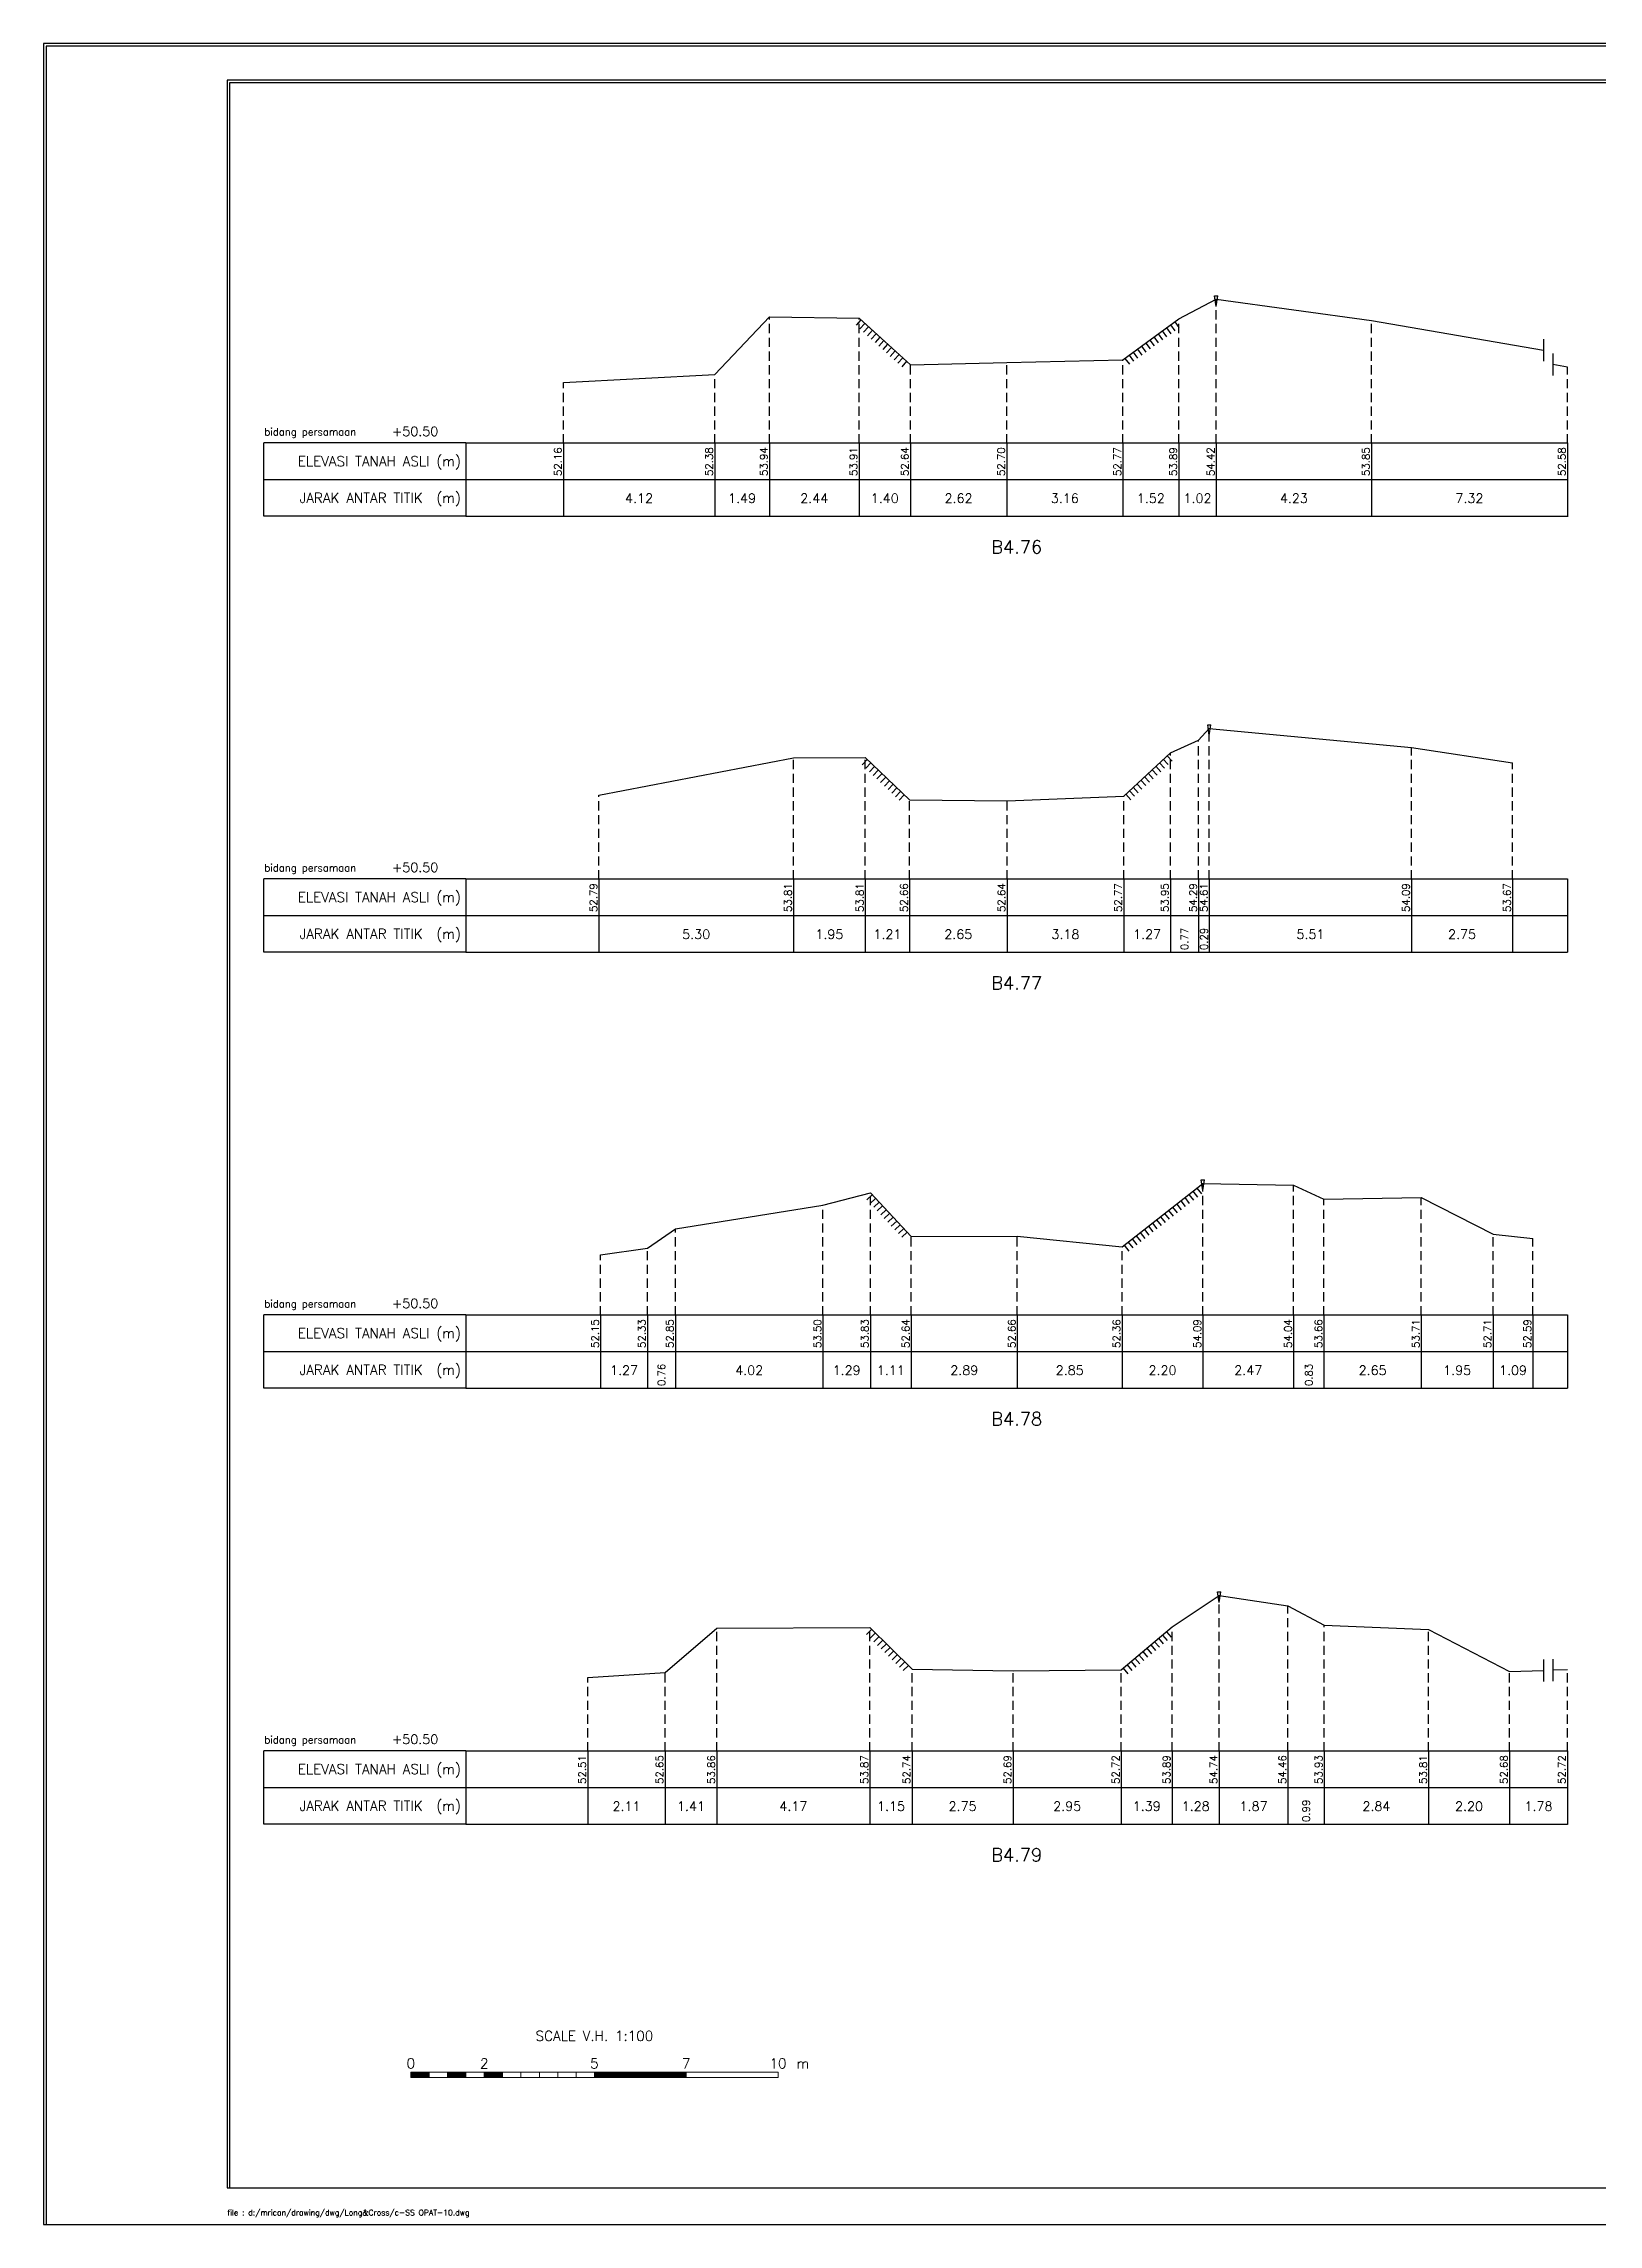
# Model space of a CAD drawing. Header units: inches. Extents: x -11 to 3175, y -842 to -783.
# Drawn here: x 769 to 811.3, y -842 to -782.6 of the extents above; entities that cross this region are included whole.
import ezdxf
from ezdxf.enums import TextEntityAlignment as Align

# ---------------------------------------------------------------- set-up
doc = ezdxf.new("R2010")
doc.units = ezdxf.units.IN
doc.header["$MEASUREMENT"] = 0
doc.linetypes.add('DASHED2', pattern=[0.375, 0.25, -0.125])
doc.layers.add('KOP', color=7, linetype='Continuous')
doc.layers.add('pelengkap', color=7, linetype='Continuous')
doc.styles.add('ARIAL', font='arial.ttf')
doc.styles.add('battang01', font='arial.ttf')
doc.styles.add('L100', font='simplex.shx', dxfattribs={"height": 0.254})
doc.styles.add('L140', font='simplex.shx', dxfattribs={"height": 0.356})
doc.styles.add('L60', font='simplex.shx', dxfattribs={"height": 0.152})
doc.styles.add('L80', font='simplex.shx', dxfattribs={"height": 0.203})
doc.styles.add('ROMANS-N', font='ROMANS.SHX', dxfattribs={"width": 0.8})
doc.styles.add('SONDU', font='arial.ttf')
doc.styles.get("Standard").update_dxf_attribs({"font": 'simplex.shx'})
doc.styles.add('STYLE1', font='arial.ttf', dxfattribs={"height": 0.2})

# ---------------------------------------------------------------- blocks, each defined once
blk = doc.blocks.new('kop')
at = {"layer": 'KOP'}
h = blk.add_hatch(color=3, dxfattribs=at)
h.paths.add_polyline_path([(609.87, 69.8), (591.81, 69.8), (591.81, 51.91), (609.87, 51.91)])
h.paths.add_polyline_path([(592.1, 52.25), (592.1, 69.5), (609.53, 69.5), (609.53, 52.25)], flags=16)
edge = h.paths.add_edge_path(flags=0)
edge.add_line((608.87, 52.91), (601.67, 52.91))
edge.add_ellipse((597.68, 52.92), major_axis=(2.82, 2.82), ratio=1, start_angle=314.84704, end_angle=495.15296)
edge.add_line((593.69, 52.91), (592.76, 52.91))
edge.add_line((592.76, 52.91), (592.76, 58.63))
edge.add_line((592.76, 58.63), (595.43, 58.63))
edge.add_ellipse((595.43, 63.37), major_axis=(-3.35, 3.35), ratio=1, start_angle=135, end_angle=315)
edge.add_line((595.43, 68.11), (595.43, 68.84))
edge.add_line((595.43, 68.84), (601.65, 68.84))
edge.add_line((601.65, 68.84), (601.65, 58.59))
edge.add_ellipse((604.86, 58.63), major_axis=(2.26, 2.26), ratio=1, start_angle=135.57378, end_angle=315)
edge.add_line((608.06, 58.63), (608.87, 58.63))
edge.add_line((608.87, 58.63), (608.87, 52.91))
h = blk.add_hatch(dxfattribs=at)
h.set_pattern_fill('ANSI31', color=21)
h.paths.add_polyline_path([(609.53, 69.5), (592.1, 69.5), (592.1, 52.25), (609.53, 52.25)])
edge = h.paths.add_edge_path(flags=16)
edge.add_line((608.06, 58.63), (608.87, 58.63))
edge.add_line((608.87, 58.63), (608.87, 52.91))
edge.add_line((608.87, 52.91), (601.67, 52.91))
edge.add_ellipse((597.68, 52.92), major_axis=(-2.82, 2.82), ratio=1, start_angle=224.84704, end_angle=405.15296)
edge.add_line((593.69, 52.91), (592.76, 52.91))
edge.add_line((592.76, 52.91), (592.76, 58.63))
edge.add_line((592.76, 58.63), (595.43, 58.63))
edge.add_ellipse((595.43, 63.37), major_axis=(-3.35, 3.35), ratio=1, start_angle=135, end_angle=315)
edge.add_line((595.43, 68.11), (595.43, 68.84))
edge.add_line((595.43, 68.84), (601.65, 68.84))
edge.add_line((601.65, 68.84), (601.65, 58.59))
edge.add_ellipse((604.86, 58.63), major_axis=(-2.26, 2.26), ratio=1, start_angle=45.57378, end_angle=225)
h = blk.add_hatch(color=3, dxfattribs=at)
edge = h.paths.add_edge_path()
edge.add_line((601.65, 68.84), (595.43, 68.84))
edge.add_line((595.43, 68.84), (595.43, 68.11))
edge.add_ellipse((595.43, 63.37), major_axis=(-3.35, 3.35), ratio=1, start_angle=135, end_angle=315, ccw=False)
edge.add_line((595.43, 58.63), (592.76, 58.63))
edge.add_line((592.76, 58.63), (592.76, 52.91))
edge.add_line((592.76, 52.91), (593.69, 52.91))
edge.add_ellipse((597.68, 52.92), major_axis=(-2.82, 2.82), ratio=1, start_angle=-135.15296, end_angle=45.15296, ccw=False)
edge.add_line((601.67, 52.91), (608.87, 52.91))
edge.add_line((608.87, 52.91), (608.87, 58.63))
edge.add_line((608.87, 58.63), (608.06, 58.63))
edge.add_ellipse((604.86, 58.63), major_axis=(2.26, 2.26), ratio=1, start_angle=134.42622, end_angle=315, ccw=False)
edge.add_line((601.65, 58.66), (601.65, 68.84))
h = blk.add_hatch(dxfattribs=at)
h.set_pattern_fill('ANSI31', color=41)
h.paths.add_polyline_path([(595.59, 25.44), (591.99, 25.44), (591.99, 22.12), (595.59, 22.12)])
h.paths.add_polyline_path([(594.83, 23.8), (595.49, 22.51), (594.95, 22.51), (594.37, 23.59), (594.37, 22.51), (593.85, 22.51), (593.85, 24.73), (593.24, 22.51), (592.84, 22.51), (592.12, 25.05), (592.67, 25.05), (593.03, 23.54), (593.41, 25.05), (594.37, 25.05), (594.37, 23.99), (594.89, 25.05), (595.46, 25.05)], flags=16)
at = {"color": 2}
blk.add_lwpolyline([(-49.29, -9.99), (790.69, -9.99), (790.69, 583.29), (-49.29, 583.29)], close=True, dxfattribs=at)
at = {"color": 6}
blk.add_lwpolyline([(0.65, 0), (780.7, 0), (780.7, 573.3), (0.65, 573.3)], close=True, dxfattribs=at)
at = {"layer": 'KOP', "color": 5}
for p, q in [((590.8, 70.96), (590.8, 29.98)), ((590.8, 70.96), (780.7, 70.96)), ((400.9, 29.98), (400.9, 0)), ((400.9, 29.98), (590.8, 29.98)), ((590.8, 29.98), (590.8, 0))]:
    blk.add_line(p, q, dxfattribs=at)
at = {"layer": 'KOP', "color": 3}
for p, q in [((591.81, 69.8), (609.87, 69.8)), ((591.81, 51.91), (591.81, 69.8)), ((592.1, 69.5), (609.53, 69.5)), ((592.1, 52.25), (592.1, 69.5)), ((595.43, 68.84), (595.43, 68.11)), ((595.43, 68.84), (601.65, 68.84)), ((601.65, 58.59), (601.65, 68.84)), ((609.53, 69.5), (609.53, 52.25)), ((609.87, 69.8), (609.87, 51.91)), ((592.76, 52.91), (592.76, 58.63)), ((595.43, 58.63), (592.76, 58.63)), ((608.87, 58.63), (608.06, 58.63)), ((608.87, 58.63), (608.87, 52.91)), ((609.87, 51.91), (591.81, 51.91)), ((609.53, 52.25), (592.1, 52.25)), ((593.69, 52.91), (592.76, 52.91)), ((608.87, 52.91), (601.67, 52.91)), ((720.73, 43.98), (780.7, 43.98)), ((720.73, 36.98), (780.7, 36.98)), ((415.9, 29.98), (415.9, 0)), ((430.89, 29.98), (430.89, 0)), ((545.83, 29.98), (545.83, 0)), ((560.82, 29.98), (560.82, 0)), ((575.81, 29.98), (575.81, 0)), ((655.77, 29.98), (655.77, 11.99)), ((675.76, 29.98), (675.76, 0)), ((705.74, 29.98), (705.74, 0)), ((400.9, 24.99), (590.8, 24.99)), ((655.77, 23.99), (720.73, 23.99)), ((720.73, 23.99), (780.7, 23.99)), ((400.9, 19.99), (590.8, 19.99)), ((655.77, 17.99), (720.73, 17.99)), ((720.73, 17.99), (780.7, 17.99)), ((740.72, 17.99), (740.72, 0)), ((400.9, 14.99), (590.8, 14.99)), ((590.8, 6), (720.73, 6))]:
    blk.add_line(p, q, dxfattribs=at)
at = {"layer": 'KOP', "color": 4}
for p, q in [((610.79, 70.96), (610.79, 50.97)), ((720.73, 70.96), (720.73, 0)), ((590.8, 50.97), (720.73, 50.97)), ((720.73, 50.97), (780.7, 50.97)), ((590.8, 29.98), (720.73, 29.98)), ((720.73, 29.98), (780.7, 29.98)), ((590.8, 11.99), (720.73, 11.99))]:
    blk.add_line(p, q, dxfattribs=at)
at = {"layer": 'KOP', "color": 41}
blk.add_line((595.59, 22.12), (591.99, 22.12), dxfattribs=at)
for points in [[(591.99, 25.44), (595.59, 25.44)], [(592.12, 25.05), (592.67, 25.05)], [(592.12, 25.05), (592.84, 22.51)], [(592.2, 25.44), (592.42, 25.44)], [(592.63, 25.44), (592.84, 25.44)], [(592.67, 25.05), (593.03, 23.54), (593.41, 25.05)], [(593.05, 25.44), (593.26, 25.44)], [(593.24, 22.51), (593.85, 24.73)], [(593.41, 25.05), (594.37, 25.05)], [(593.48, 25.44), (593.69, 25.44)], [(593.85, 22.51), (593.85, 24.73)], [(593.9, 25.44), (594.11, 25.44)], [(594.32, 25.44), (594.53, 25.44)], [(594.37, 25.05), (594.37, 23.99)], [(594.37, 23.99), (594.89, 25.05)], [(594.75, 25.44), (594.96, 25.44)], [(594.83, 23.8), (595.46, 25.05)], [(594.83, 23.8), (595.49, 22.51)], [(594.89, 25.05), (595.46, 25.05)], [(595.17, 25.44), (595.38, 25.44)], [(592.84, 22.51), (593.24, 22.51)], [(593.85, 22.51), (594.37, 22.51)], [(594.95, 22.51), (594.37, 23.59)], [(594.37, 23.59), (594.37, 22.51)], [(594.95, 22.51), (595.49, 22.51)]]:
    blk.add_lwpolyline(points, dxfattribs=at)
at = {"layer": 'KOP', "color": 42}
for points in [[(592.2, 29.11), (592.2, 25.44)], [(592.54, 29.11), (592.54, 25.44)], [(592.96, 29.11), (592.96, 25.44)], [(593.38, 29.11), (593.38, 25.44)], [(593.81, 29.11), (593.81, 25.44)], [(594.23, 29.11), (594.23, 25.44)], [(594.65, 29.11), (594.65, 25.44)], [(595.08, 29.11), (595.08, 25.44)], [(595.5, 29.11), (595.5, 25.44)]]:
    blk.add_lwpolyline(points, dxfattribs=at)
at = {"layer": 'KOP', "color": 3}
for centre, major_axis, start_param, end_param in [((595.43, 63.37), (-3.35, 3.35), 2.356194, 5.497787), ((597.68, 52.92), (-2.82, 2.82), 3.924321, 7.071253), ((604.86, 58.63), (-2.26, 2.26), 0.785398, 3.926991)]:
    blk.add_ellipse(centre, major_axis=major_axis, ratio=1, start_param=start_param, end_param=end_param, dxfattribs=at)
at = {"layer": 'KOP', "color": 5, "style": 'SONDU'}
for s, height, width, p, p2 in [('MINISTRY OF PUBLIC WORKS AND HOUSING', 3.4982, 0.971049, (612.49, 65.4), (715.58, 65.4)), ('DIRECTORATE GENERAL OF WATER RESOURCES', 2.7485, 1.100714, (612.33, 60.62), (715.42, 60.62)), ('DIRECTORATE OF IRRIGATION AND LOWLAND', 1.9989, 1.638753, (612.52, 56.15), (715.75, 56.15))]:
    blk.add_text(s, height=height, dxfattribs=dict(at, width=width)).set_placement(p, p2, align=Align.FIT)
at = {"layer": 'KOP', "color": 3, "style": 'ROMANS-N', "width": 1.832261}
blk.add_text('Jalan Pattimura No. 20 Kebayoran Baru, Jakarta Selatan', height=1.2493, dxfattribs=at).set_placement((612.79, 53.07), (715.58, 53.07), align=Align.FIT)
at = {"layer": 'KOP', "color": 5, "style": 'ARIAL'}
blk.add_text('Subject:', height=3.252, dxfattribs=at).set_placement((593.75, 45.87))
at = {"layer": 'KOP', "color": 3}
for s, height, style, p in [('Scheme', 1.999, 'battang01', (722.75, 46.66)), (':', 2, 'battang01', (740.37, 46.56)), ('D.I MRICAN', 1.999, 'battang01', (742.66, 46.66)), ('District', 1.999, 'battang01', (722.68, 39.97)), ('KEDIRI', 1.999, 'battang01', (742.66, 39.66)), (':', 2, 'battang01', (740.38, 39.87)), ('Province', 1.999, 'battang01', (722.75, 32.66)), (':', 2, 'battang01', (740.37, 32.57)), ('EAST JAVA', 1.999, 'battang01', (742.66, 32.66)), ('Prepared by', 1.9989, 'battang01', (657.14, 25.79)), ('No. of Sheet ', 1.9989, 'battang01', (722.52, 26.68)), (':', 2, 'battang01', (740.38, 25.62)), ('in joint venture with:', 1.2493, 'SONDU', (597.56, 21.07)), ('Checked by', 1.999, 'battang01', (657.14, 19.79)), ('Register', 1.999, 'battang01', (722.52, 20.02)), (':', 2, 'battang01', (740.36, 19.92)), ('Team Leader', 1.9989, 'battang01', (657.14, 13.79)), ('Yoo, Kang-Keun', 1.9989, 'battang01', (677.26, 13.79)), ('Date :', 1.999, 'battang01', (722.52, 13.49)), ('No. of Contract :', 1.9989, 'battang01', (743.52, 13.49)), ('No.', 2, 'STYLE1', (404.73, 6.99)), ('Date', 2, 'STYLE1', (417.78, 6.99)), ('Revised', 2, 'STYLE1', (483.04, 7.17)), ('Drawn', 2, 'STYLE1', (550.92, 7.18)), ('Checked', 2, 'STYLE1', (562.62, 7.11)), ('Approv.', 2, 'STYLE1', (578.86, 7.21)), ('Acknowledge by', 1.9989, 'battang01', (592.18, 7.8)), (':', 2, 'battang01', (612.76, 7.81)), ('Approved by', 1.9989, 'battang01', (592.18, 1.8)), (':', 2, 'battang01', (612.81, 1.77)), ('Directorate of Irrigations and Lowlands', 1.9989, 'battang01', (614.08, 1.59))]:
    blk.add_text(s, height=height, dxfattribs=dict(at, style=style)).set_placement(p)
at = {"layer": 'KOP', "color": 6, "style": 'SONDU'}
blk.add_text('PT. VIRAMA KARYA (Persero)', height=2.5809, dxfattribs=at).set_placement((597.36, 26.15))
at = {"layer": 'KOP', "color": 42, "style": 'SONDU'}
blk.add_text('VIRAMA', height=0.942, dxfattribs=at).set_placement((591.3, 21.04))
at = {"layer": 'KOP', "color": 4, "style": 'SONDU'}
for s, p in [('Korean Rural Community Corporation', (592.02, 18.86)), ('PT. Wiratman', (592.02, 16.86)), ('PT. Terasis Erojaya', (591.94, 12.59)), ('PT. Tuah Agung Anugrah', (592, 14.73))]:
    blk.add_text(s, height=1.4992, dxfattribs=at).set_placement(p)
at = {"layer": 'KOP', "color": 3, "insert": (719.86, 60.77), "char_height": 2.4987, "width": 61.4394, "attachment_point": 4, "style": 'SONDU'}
blk.add_mtext('\\pi1.9124;Project Preparation Consultant (PPC)\\P\\pi3.0493;Firm For Develompent of the Mrican \\P\\pi7.7731;Irrigation System In East Java', dxfattribs=at)
at = {"layer": 'KOP', "color": 2, "insert": (597.57, 24.25), "char_height": 0.9995, "width": 48.7181, "attachment_point": 1, "style": 'SONDU'}
blk.add_mtext('Jl. Hang Tuah Raya No.26, Kebayoran Baru Jakarta Selatan 12120 Indonesia', dxfattribs=at)
blk = doc.blocks.new('*X6')
at = {"color": 0}
for p, q in [((20000, 6250), (25000, 6250)), ((20000, 6200), (25000, 6200)), ((20000, 6150), (25000, 6150)), ((20000, 6100), (25000, 6100)), ((20000, 6050), (25000, 6050))]:
    blk.add_line(p, q, dxfattribs=at)
blk = doc.blocks.new('*X5')
at = {"color": 0}
for p, q in [((14000, 6250), (15000, 6250)), ((14000, 6200), (15000, 6200)), ((14000, 6150), (15000, 6150)), ((14000, 6100), (15000, 6100)), ((14000, 6050), (15000, 6050))]:
    blk.add_line(p, q, dxfattribs=at)
blk = doc.blocks.new('*X3')
at = {"color": 0}
for p, q in [((10000, 6250), (11000, 6250)), ((10000, 6200), (11000, 6200)), ((10000, 6150), (11000, 6150)), ((10000, 6100), (11000, 6100)), ((10000, 6050), (11000, 6050))]:
    blk.add_line(p, q, dxfattribs=at)
blk = doc.blocks.new('*X4')
at = {"color": 0}
for p, q in [((12000, 6250), (13000, 6250)), ((12000, 6200), (13000, 6200)), ((12000, 6150), (13000, 6150)), ((12000, 6100), (13000, 6100)), ((12000, 6050), (13000, 6050))]:
    blk.add_line(p, q, dxfattribs=at)
blk = doc.blocks.new('c100')
at = {"color": 2}
blk.add_lwpolyline([(-5, -1), (79.1, -1), (79.1, 58.4), (-5, 58.4)], close=True, dxfattribs=at)
at = {"color": 6}
blk.add_lwpolyline([(0, 0), (78.1, 0), (78.1, 57.4), (0, 57.4)], close=True, dxfattribs=at)
at = {"color": 3, "lineweight": 0}
for points in [[(5, 3), (5.5, 3), (5.5, 3.15), (5, 3.15)], [(5.5, 3), (6, 3), (6, 3.15), (5.5, 3.15)], [(6, 3), (6.5, 3), (6.5, 3.15), (6, 3.15)], [(6.5, 3), (7, 3), (7, 3.15), (6.5, 3.15)], [(7, 3), (7.5, 3), (7.5, 3.15), (7, 3.15)], [(7.5, 3), (8, 3), (8, 3.15), (7.5, 3.15)], [(8, 3), (8.5, 3), (8.5, 3.15), (8, 3.15)], [(8.5, 3), (9, 3), (9, 3.15), (8.5, 3.15)], [(9, 3), (9.5, 3), (9.5, 3.15), (9, 3.15)], [(9.5, 3), (10, 3), (10, 3.15), (9.5, 3.15)], [(10, 3), (12.5, 3), (12.5, 3.15), (10, 3.15)], [(12.5, 3), (15, 3), (15, 3.15), (12.5, 3.15)]]:
    blk.add_lwpolyline(points, close=True, dxfattribs=at)
at = {"color": 1, "lineweight": 0, "xscale": 0.0005, "yscale": 0.0005, "zscale": 0.0005}
for name in ['*X3', '*X4', '*X5', '*X6']:
    blk.add_blockref(name, (0, 0), dxfattribs=at)
at = {"color": 3}
for s, p in [('SCALE V.H. 1:100', (10, 4)), ('0', (5, 3.25)), ('2', (7, 3.25)), ('5', (10, 3.25)), ('7', (12.5, 3.25)), ('10', (15, 3.25))]:
    blk.add_text(s, height=0.27, dxfattribs=at).set_placement(p, align=Align.CENTER)
blk.add_text('m', height=0.27, dxfattribs=at).set_placement((15.5, 3.25))
blk = doc.blocks.new('das2')
at = {"color": 5, "linetype": 'Continuous'}
for q in [(0, 1), (17.75, 1)]:
    blk.add_line((2.75, 1), q, dxfattribs=at)
at = {"color": 3, "linetype": 'Continuous'}
for p, q in [((2.75, 1), (2.75, 0)), ((17.75, 1), (17.75, 0)), ((0, 0.5), (17.75, 0.5)), ((2.75, 0), (0, 0)), ((2.75, 0), (17.75, 0))]:
    blk.add_line(p, q, dxfattribs=at)
blk.add_lwpolyline([(0, 0), (0, 1)], dxfattribs=at)
blk.add_text('bidang persamaan', height=0.1, dxfattribs=at).set_placement((0.005, 1.1))
at = {"color": 5, "linetype": 'Continuous'}
for s, p in [('ELEVASI TANAH ASLI (m)', (2.683, 0.683)), ('JARAK ANTAR TITIK  (m)', (2.683, 0.183))]:
    blk.add_text(s, height=0.135, dxfattribs=at).set_placement(p, align=Align.RIGHT)
blk = doc.blocks.new('gbrpatok')
at = {"color": 2, "linetype": 'Continuous'}
for p, q in [((-0.00045, 0.00096), (0.00045, 0.00096)), ((0, -0.00196), (-0.00045, 0.00096)), ((0, -0.00196), (0.00045, 0.00096))]:
    blk.add_line(p, q, dxfattribs=at)

msp = doc.modelspace()

# ---------------------------------------------------------------- linework, layer by layer
at = {"color": 2, "linetype": 'Continuous', "lineweight": -3}
for p, q in [((799.913, -790.093), (800.934, -789.564)), ((800.934, -789.564), (805.16, -790.138)), ((787.275, -791.609), (788.765, -790.046)), ((788.765, -790.046), (791.207, -790.078)), ((791.207, -790.078), (792.606, -791.348)), ((798.393, -791.214), (799.913, -790.093)), ((805.16, -790.138), (809.85, -790.952)), ((809.85, -790.652), (809.85, -791.252)), ((810.1, -791.039), (810.1, -791.639)), ((783.158, -791.829), (787.275, -791.609)), ((792.606, -791.348), (795.228, -791.29)), ((795.228, -791.29), (798.393, -791.214)), ((810.5, -791.409), (810.1, -791.339)), ((800.455, -801.575), (800.746, -801.251)), ((800.746, -801.251), (806.252, -801.769)), ((799.687, -801.914), (800.455, -801.575)), ((806.252, -801.769), (809.005, -802.192)), ((784.124, -803.074), (789.422, -802.054)), ((789.422, -802.054), (791.376, -802.049)), ((791.376, -802.049), (792.583, -803.202)), ((798.417, -803.095), (799.687, -801.914)), ((792.583, -803.202), (795.237, -803.221)), ((795.237, -803.221), (798.417, -803.095)), ((798.371, -815.374), (800.571, -813.647)), ((800.571, -813.647), (803.041, -813.694)), ((803.041, -813.694), (803.868, -814.077)), ((786.204, -814.886), (790.224, -814.235)), ((790.224, -814.235), (791.515, -813.903)), ((791.515, -813.903), (792.628, -815.095)), ((803.868, -814.077), (806.519, -814.026)), ((806.519, -814.026), (808.473, -815.032)), ((785.444, -815.406), (786.204, -814.886)), ((784.17, -815.587), (785.444, -815.406)), ((792.628, -815.095), (795.517, -815.081)), ((795.517, -815.081), (798.371, -815.374)), ((808.473, -815.032), (809.559, -815.148)), ((799.734, -825.723), (801.014, -824.869)), ((801.014, -824.869), (802.888, -825.149)), ((802.888, -825.149), (803.875, -825.679)), ((785.926, -826.965), (787.333, -825.756)), ((787.333, -825.756), (791.503, -825.742)), ((791.503, -825.742), (792.652, -826.876)), ((798.347, -826.896), (799.734, -825.723)), ((803.875, -825.679), (806.719, -825.799)), ((806.719, -825.799), (808.92, -826.936)), ((809.85, -826.615), (809.85, -827.215)), ((810.1, -826.604), (810.1, -827.204)), ((783.819, -827.105), (785.926, -826.965)), ((792.652, -826.876), (795.401, -826.921)), ((795.401, -826.921), (798.347, -826.896)), ((808.92, -826.936), (809.85, -826.915)), ((810.5, -826.895), (810.1, -826.904))]:
    msp.add_line(p, q, dxfattribs=at)
at = {"color": 1, "linetype": 'DASHED2', "lineweight": -3}
for p, q in [((800.934, -793.487), (800.934, -789.564)), ((788.765, -793.487), (788.765, -790.046)), ((791.207, -793.487), (791.207, -790.078)), ((799.913, -793.487), (799.913, -790.093)), ((805.16, -793.487), (805.16, -790.138)), ((787.275, -793.487), (787.275, -791.609)), ((792.606, -793.487), (792.606, -791.348)), ((795.228, -793.487), (795.228, -791.29)), ((798.393, -793.487), (798.393, -791.214)), ((810.5, -793.487), (810.5, -791.409)), ((783.158, -793.487), (783.158, -791.829)), ((800.746, -805.362), (800.746, -801.251)), ((800.455, -805.362), (800.455, -801.575)), ((806.252, -805.362), (806.252, -801.769)), ((789.422, -805.362), (789.422, -802.054)), ((791.376, -805.362), (791.376, -802.049)), ((799.687, -805.362), (799.687, -801.914)), ((809.005, -805.362), (809.005, -802.192)), ((784.124, -805.362), (784.124, -803.074)), ((792.583, -805.362), (792.583, -803.202)), ((795.237, -805.362), (795.237, -803.221)), ((798.417, -805.362), (798.417, -803.095)), ((800.571, -817.237), (800.571, -813.647)), ((803.041, -817.237), (803.041, -813.694)), ((790.224, -817.237), (790.224, -814.235)), ((791.515, -817.237), (791.515, -813.903)), ((803.868, -817.237), (803.868, -814.077)), ((806.519, -817.237), (806.519, -814.026)), ((786.204, -817.237), (786.204, -814.886)), ((785.444, -817.237), (785.444, -815.406)), ((792.628, -817.237), (792.628, -815.095)), ((795.517, -817.237), (795.517, -815.081)), ((798.371, -817.237), (798.371, -815.374)), ((808.473, -817.237), (808.473, -815.032)), ((809.559, -817.237), (809.559, -815.148)), ((784.17, -817.237), (784.17, -815.587)), ((801.014, -829.112), (801.014, -824.869)), ((802.888, -829.112), (802.888, -825.149)), ((787.333, -829.112), (787.333, -825.756)), ((791.503, -829.112), (791.503, -825.742)), ((799.734, -829.112), (799.734, -825.723)), ((803.875, -829.112), (803.875, -825.679)), ((806.719, -829.112), (806.719, -825.799)), ((783.819, -829.112), (783.819, -827.105)), ((785.926, -829.112), (785.926, -826.965)), ((792.652, -829.112), (792.652, -826.876)), ((795.401, -829.112), (795.401, -826.921)), ((798.347, -829.112), (798.347, -826.896)), ((808.92, -829.112), (808.92, -826.936)), ((810.5, -829.112), (810.5, -826.895))]:
    msp.add_line(p, q, dxfattribs=at)
at = {"color": 1, "linetype": 'Continuous', "lineweight": -3}
for p, q in [((783.158, -793.487), (783.158, -795.487)), ((787.275, -793.487), (787.275, -795.487)), ((788.765, -793.487), (788.765, -795.487)), ((791.207, -793.487), (791.207, -795.487)), ((792.606, -793.487), (792.606, -795.487)), ((795.228, -793.487), (795.228, -795.487)), ((798.393, -793.487), (798.393, -795.487)), ((799.913, -793.487), (799.913, -795.487)), ((800.934, -793.487), (800.934, -795.487)), ((805.16, -793.487), (805.16, -795.487)), ((810.5, -793.487), (810.5, -795.487)), ((784.124, -805.362), (784.124, -807.362)), ((789.422, -805.362), (789.422, -807.362)), ((791.376, -805.362), (791.376, -807.362)), ((792.583, -805.362), (792.583, -807.362)), ((795.237, -805.362), (795.237, -807.362)), ((798.417, -805.362), (798.417, -807.362)), ((799.687, -805.362), (799.687, -807.362)), ((800.455, -805.362), (800.455, -807.362)), ((800.746, -805.362), (800.746, -807.362)), ((806.252, -805.362), (806.252, -807.362)), ((809.005, -805.362), (809.005, -807.362)), ((784.17, -817.237), (784.17, -819.237)), ((785.444, -817.237), (785.444, -819.237)), ((786.204, -817.237), (786.204, -819.237)), ((790.224, -817.237), (790.224, -819.237)), ((791.515, -817.237), (791.515, -819.237)), ((792.628, -817.237), (792.628, -819.237)), ((795.517, -817.237), (795.517, -819.237)), ((798.371, -817.237), (798.371, -819.237)), ((800.571, -817.237), (800.571, -819.237)), ((803.041, -817.237), (803.041, -819.237)), ((803.868, -817.237), (803.868, -819.237)), ((806.519, -817.237), (806.519, -819.237)), ((808.473, -817.237), (808.473, -819.237)), ((809.559, -817.237), (809.559, -819.237)), ((783.819, -829.112), (783.819, -831.112)), ((785.926, -829.112), (785.926, -831.112)), ((787.333, -829.112), (787.333, -831.112)), ((791.503, -829.112), (791.503, -831.112)), ((792.652, -829.112), (792.652, -831.112)), ((795.401, -829.112), (795.401, -831.112)), ((798.347, -829.112), (798.347, -831.112)), ((799.734, -829.112), (799.734, -831.112)), ((801.014, -829.112), (801.014, -831.112)), ((802.888, -829.112), (802.888, -831.112)), ((803.875, -829.112), (803.875, -831.112)), ((806.719, -829.112), (806.719, -831.112)), ((808.92, -829.112), (808.92, -831.112)), ((810.5, -829.112), (810.5, -831.112))]:
    msp.add_line(p, q, dxfattribs=at)
at = {"layer": 'pelengkap', "color": 1, "linetype": 'Continuous', "lineweight": -3}
for p, q in [((791.259, -790.125), (791.125, -790.273)), ((791.363, -790.219), (791.228, -790.367)), ((791.466, -790.313), (791.332, -790.461)), ((791.57, -790.407), (791.436, -790.556)), ((791.674, -790.502), (791.539, -790.65)), ((791.777, -790.596), (791.643, -790.744)), ((799.238, -790.591), (799.357, -790.752)), ((799.351, -790.508), (799.47, -790.669)), ((799.464, -790.425), (799.582, -790.586)), ((799.576, -790.342), (799.695, -790.503)), ((799.689, -790.259), (799.808, -790.42)), ((799.802, -790.175), (799.92, -790.336)), ((791.881, -790.69), (791.747, -790.838)), ((791.985, -790.784), (791.85, -790.932)), ((792.088, -790.878), (791.954, -791.026)), ((792.192, -790.972), (792.058, -791.12)), ((792.296, -791.066), (792.161, -791.214)), ((792.399, -791.16), (792.265, -791.308)), ((798.449, -791.173), (798.568, -791.333)), ((798.562, -791.089), (798.681, -791.25)), ((798.675, -791.006), (798.793, -791.167)), ((798.787, -790.923), (798.906, -791.084)), ((798.9, -790.84), (799.019, -791.001)), ((799.013, -790.757), (799.132, -790.918)), ((799.126, -790.674), (799.244, -790.835)), ((792.503, -791.254), (792.368, -791.402)), ((791.427, -802.097), (791.289, -802.242)), ((791.528, -802.194), (791.39, -802.339)), ((791.629, -802.291), (791.491, -802.435)), ((791.73, -802.388), (791.592, -802.532)), ((791.832, -802.484), (791.693, -802.629)), ((799.083, -802.475), (799.219, -802.622)), ((799.186, -802.38), (799.322, -802.526)), ((799.288, -802.285), (799.424, -802.431)), ((799.391, -802.189), (799.527, -802.336)), ((799.493, -802.094), (799.629, -802.24)), ((799.596, -801.999), (799.732, -802.145)), ((791.933, -802.581), (791.795, -802.726)), ((792.034, -802.678), (791.896, -802.822)), ((792.135, -802.774), (791.997, -802.919)), ((792.236, -802.871), (792.098, -803.016)), ((792.338, -802.968), (792.2, -803.113)), ((792.439, -803.065), (792.301, -803.209)), ((798.468, -803.047), (798.604, -803.194)), ((798.57, -802.952), (798.707, -803.098)), ((798.673, -802.857), (798.809, -803.003)), ((798.776, -802.761), (798.912, -802.908)), ((798.878, -802.666), (799.014, -802.812)), ((798.981, -802.571), (799.117, -802.717)), ((800.408, -813.774), (800.532, -813.932)), ((791.563, -813.954), (791.416, -814.091)), ((791.658, -814.056), (791.512, -814.193)), ((791.754, -814.159), (791.608, -814.295)), ((791.849, -814.261), (791.703, -814.397)), ((791.945, -814.363), (791.799, -814.5)), ((799.747, -814.293), (799.871, -814.45)), ((799.858, -814.207), (799.981, -814.364)), ((799.968, -814.12), (800.091, -814.278)), ((800.078, -814.034), (800.201, -814.191)), ((800.188, -813.947), (800.311, -814.105)), ((800.298, -813.861), (800.421, -814.018)), ((792.04, -814.466), (791.894, -814.602)), ((792.136, -814.568), (791.99, -814.704)), ((792.232, -814.67), (792.085, -814.807)), ((792.327, -814.772), (792.181, -814.909)), ((792.423, -814.875), (792.277, -815.011)), ((798.977, -814.898), (799.1, -815.056)), ((799.087, -814.812), (799.21, -814.969)), ((799.197, -814.725), (799.32, -814.883)), ((799.307, -814.639), (799.43, -814.796)), ((799.417, -814.553), (799.541, -814.71)), ((799.527, -814.466), (799.651, -814.623)), ((799.637, -814.38), (799.761, -814.537)), ((792.518, -814.977), (792.372, -815.114)), ((798.426, -815.331), (798.55, -815.488)), ((798.536, -815.244), (798.66, -815.401)), ((798.646, -815.158), (798.77, -815.315)), ((798.756, -815.071), (798.88, -815.229)), ((798.866, -814.985), (798.99, -815.142)), ((791.553, -825.791), (791.412, -825.934)), ((791.652, -825.89), (791.512, -826.032)), ((791.752, -825.988), (791.612, -826.13)), ((791.852, -826.086), (791.711, -826.229)), ((791.951, -826.185), (791.811, -826.327)), ((799.149, -826.218), (799.278, -826.371)), ((799.256, -826.128), (799.385, -826.28)), ((799.363, -826.037), (799.492, -826.19)), ((799.47, -825.947), (799.599, -826.099)), ((799.577, -825.856), (799.706, -826.009)), ((792.051, -826.283), (791.91, -826.425)), ((792.151, -826.381), (792.01, -826.524)), ((792.25, -826.48), (792.11, -826.622)), ((792.35, -826.578), (792.209, -826.72)), ((792.45, -826.676), (792.309, -826.819)), ((792.549, -826.775), (792.409, -826.917)), ((798.508, -826.76), (798.637, -826.913)), ((798.615, -826.67), (798.744, -826.823)), ((798.721, -826.58), (798.851, -826.732)), ((798.828, -826.489), (798.958, -826.642)), ((798.935, -826.399), (799.064, -826.552)), ((799.042, -826.308), (799.171, -826.461)), ((798.401, -826.851), (798.53, -827.004))]:
    msp.add_line(p, q, dxfattribs=at)

# ---------------------------------------------------------------- block references
at = {"color": 2, "linetype": 'Continuous', "lineweight": -3}
msp.add_blockref('c100', (774, -841), dxfattribs=at)
for name, p, xscale, yscale, zscale in [('kop', (774, -841), 0.1, 0.1, 0.1), ('das2', (775, -795.475), 2, 2, 2), ('das2', (775, -807.35), 2, 2, 2), ('das2', (775, -819.225), 2, 2, 2), ('das2', (775, -831.1), 2, 2, 2)]:
    msp.add_blockref(name, p, dxfattribs=dict(at, xscale=xscale, yscale=yscale, zscale=zscale))
at = {"color": 1, "linetype": 'Continuous', "lineweight": -3, "xscale": 100, "yscale": 100, "zscale": 100}
for p in [(800.934, -789.564), (800.746, -801.251), (800.571, -813.647), (801.014, -824.869)]:
    msp.add_blockref('gbrpatok', p, dxfattribs=at)

# ---------------------------------------------------------------- texts
at = {"color": 3, "linetype": 'Continuous', "lineweight": -3, "style": 'L100'}
for s, p in [('+50.50', (779.116, -793.29)), ('4.12', (785.217, -795.112)), ('1.49', (788.02, -795.112)), ('2.44', (789.986, -795.112)), ('1.40', (791.907, -795.112)), ('2.62', (793.917, -795.112)), ('3.16', (796.811, -795.112)), ('1.52', (799.153, -795.112)), ('1.02', (800.424, -795.112)), ('4.23', (803.047, -795.112)), ('7.32', (807.83, -795.112)), ('+50.50', (779.116, -805.165)), ('5.30', (786.773, -806.987)), ('1.95', (790.399, -806.987)), ('1.21', (791.979, -806.987)), ('2.65', (793.91, -806.987)), ('3.18', (796.827, -806.987)), ('1.27', (799.052, -806.987)), ('5.51', (803.499, -806.987)), ('2.75', (807.628, -806.987)), ('+50.50', (779.116, -817.04)), ('1.27', (784.807, -818.862)), ('4.02', (788.214, -818.862)), ('1.29', (790.869, -818.862)), ('1.11', (792.072, -818.862)), ('2.89', (794.073, -818.862)), ('2.85', (796.944, -818.862)), ('2.20', (799.471, -818.862)), ('2.47', (801.806, -818.862)), ('2.65', (805.194, -818.862)), ('1.95', (807.496, -818.862)), ('1.09', (809.016, -818.862)), ('+50.50', (779.116, -828.915)), ('2.11', (784.873, -830.737)), ('1.41', (786.629, -830.737)), ('4.17', (789.418, -830.737)), ('1.15', (792.077, -830.737)), ('2.75', (794.026, -830.737)), ('2.95', (796.874, -830.737)), ('1.39', (799.041, -830.737)), ('1.28', (800.374, -830.737)), ('1.87', (801.951, -830.737)), ('2.84', (805.297, -830.737)), ('2.20', (807.819, -830.737)), ('1.78', (809.71, -830.737))]:
    msp.add_text(s, height=0.254, dxfattribs=at).set_placement(p, align=Align.CENTER)
at = {"color": 3, "linetype": 'Continuous', "lineweight": -3, "style": 'L80'}
for s, p in [('52.16', (783.108, -793.987)), ('52.38', (787.225, -793.987)), ('53.94', (788.714, -793.987)), ('53.91', (791.157, -793.987)), ('52.64', (792.556, -793.987)), ('52.70', (795.178, -793.987)), ('52.77', (798.343, -793.987)), ('53.89', (799.863, -793.987)), ('54.42', (800.884, -793.987)), ('53.85', (805.11, -793.987)), ('52.58', (810.449, -793.987)), ('52.79', (784.074, -805.862)), ('53.81', (789.372, -805.862)), ('53.81', (791.326, -805.862)), ('52.66', (792.532, -805.862)), ('52.64', (795.187, -805.862)), ('52.77', (798.366, -805.862)), ('53.95', (799.636, -805.862)), ('54.29', (800.405, -805.862)), ('54.61', (800.695, -805.862)), ('54.09', (806.202, -805.862)), ('53.67', (808.954, -805.862)), ('52.15', (784.119, -817.737)), ('52.33', (785.394, -817.737)), ('52.85', (786.154, -817.737)), ('53.50', (790.174, -817.737)), ('53.83', (791.465, -817.737)), ('52.64', (792.578, -817.737)), ('52.66', (795.467, -817.737)), ('52.36', (798.321, -817.737)), ('54.09', (800.52, -817.737)), ('54.04', (802.991, -817.737)), ('53.66', (803.818, -817.737)), ('53.71', (806.469, -817.737)), ('52.71', (808.422, -817.737)), ('52.59', (809.509, -817.737)), ('52.51', (783.769, -829.612)), ('52.65', (785.875, -829.612)), ('53.86', (787.283, -829.612)), ('53.87', (791.453, -829.612)), ('52.74', (792.602, -829.612)), ('52.69', (795.351, -829.612)), ('52.72', (798.297, -829.612)), ('53.89', (799.684, -829.612)), ('54.74', (800.963, -829.612)), ('54.46', (802.837, -829.612)), ('53.93', (803.825, -829.612)), ('53.81', (806.669, -829.612)), ('52.68', (808.87, -829.612)), ('52.72', (810.449, -829.612))]:
    msp.add_text(s, height=0.203, rotation=90, dxfattribs=at).set_placement(p, align=Align.CENTER)
at = {"color": 4, "linetype": 'Continuous', "lineweight": -3, "style": 'L140'}
for s, p in [('B4.76', (795.5, -796.487)), ('B4.77', (795.5, -808.362)), ('B4.78', (795.5, -820.237)), ('B4.79', (795.5, -832.112))]:
    msp.add_text(s, height=0.356, dxfattribs=at).set_placement(p, align=Align.CENTER)
at = {"color": 3, "linetype": 'Continuous', "lineweight": -3, "style": 'L80'}
for s, p in [('0.77', (800.071, -806.987)), ('0.29', (800.6, -806.987)), ('0.76', (785.824, -818.862)), ('0.83', (803.455, -818.862)), ('0.99', (803.381, -830.737))]:
    msp.add_text(s, height=0.203, rotation=90, dxfattribs=at).set_placement(p, align=Align.MIDDLE_CENTER)
at = {"color": 2, "linetype": 'Continuous', "lineweight": -3, "style": 'L60'}
msp.add_text('file : d:/mrican/drawing/dwg/Long&Cross/c-SS OPAT-10.dwg', height=0.152, dxfattribs=at).set_placement((774, -841.8), align=Align.BOTTOM_LEFT)

doc.saveas('drawing.dxf')
